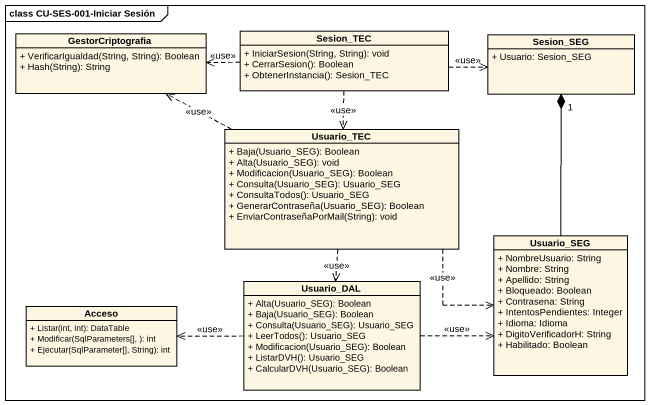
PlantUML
@startuml
mainframe class CU-SES-001-Iniciar Sesión
hide circle
hide empty members
skinparam classAttributeIconSize 0
class GestorCriptografia {
  + VerificarIgualdad(String, String): Boolean
  + Hash(String): String
}
class Sesion_TEC {
  + IniciarSesion(String, String): void
  + CerrarSesion(): Boolean
  + ObtenerInstancia(): Sesion_TEC
}
class Sesion_SEG {
  + Usuario: Sesion_SEG
}
class Usuario_TEC {
  + Baja(Usuario_SEG): Boolean
  + Alta(Usuario_SEG): void
  + Modificacion(Usuario_SEG): Boolean
  + Consulta(Usuario_SEG): Usuario_SEG
  + ConsultaTodos(): Usuario_SEG
  + GenerarContraseña(Usuario_SEG): Boolean
  + EnviarContraseñaPorMail(String): void
}
class Usuario_SEG {
  + NombreUsuario: String
  + Nombre: String
  + Apellido: String
  + Bloqueado: Boolean
  + Contrasena: String
  + IntentosPendientes: Integer
  + Idioma: Idioma
  + DigitoVerificadorH: String
  + Habilitado: Boolean
}
class Usuario_DAL {
  + Alta(Usuario_SEG): Boolean
  + Baja(Usuario_SEG): Boolean
  + Consulta(Usuario_SEG): Usuario_SEG
  + LeerTodos(): Usuario_SEG
  + Modificacion(Usuario_SEG): Boolean
  + ListarDVH(): Usuario_SEG
  + CalcularDVH(Usuario_SEG): Boolean
}
class Acceso {
  + Listar(int, int): DataTable
  + Modificar(SqlParameters[], ): int
  + Ejecutar(SqlParameter[], String): int
}
Sesion_TEC .left.> GestorCriptografia : <<use>>
Sesion_TEC .right.> Sesion_SEG : <<use>>
Sesion_TEC ..> Usuario_TEC : <<use>>
Usuario_TEC .left.> GestorCriptografia : <<use>>
Usuario_TEC .right.> Usuario_SEG : <<use>>
Usuario_TEC ..> Usuario_DAL : <<use>>
Usuario_SEG -up-* "1" Sesion_SEG
Usuario_DAL .right.> Usuario_SEG : <<use>>
Usuario_DAL .left.> Acceso : <<use>>
@enduml
